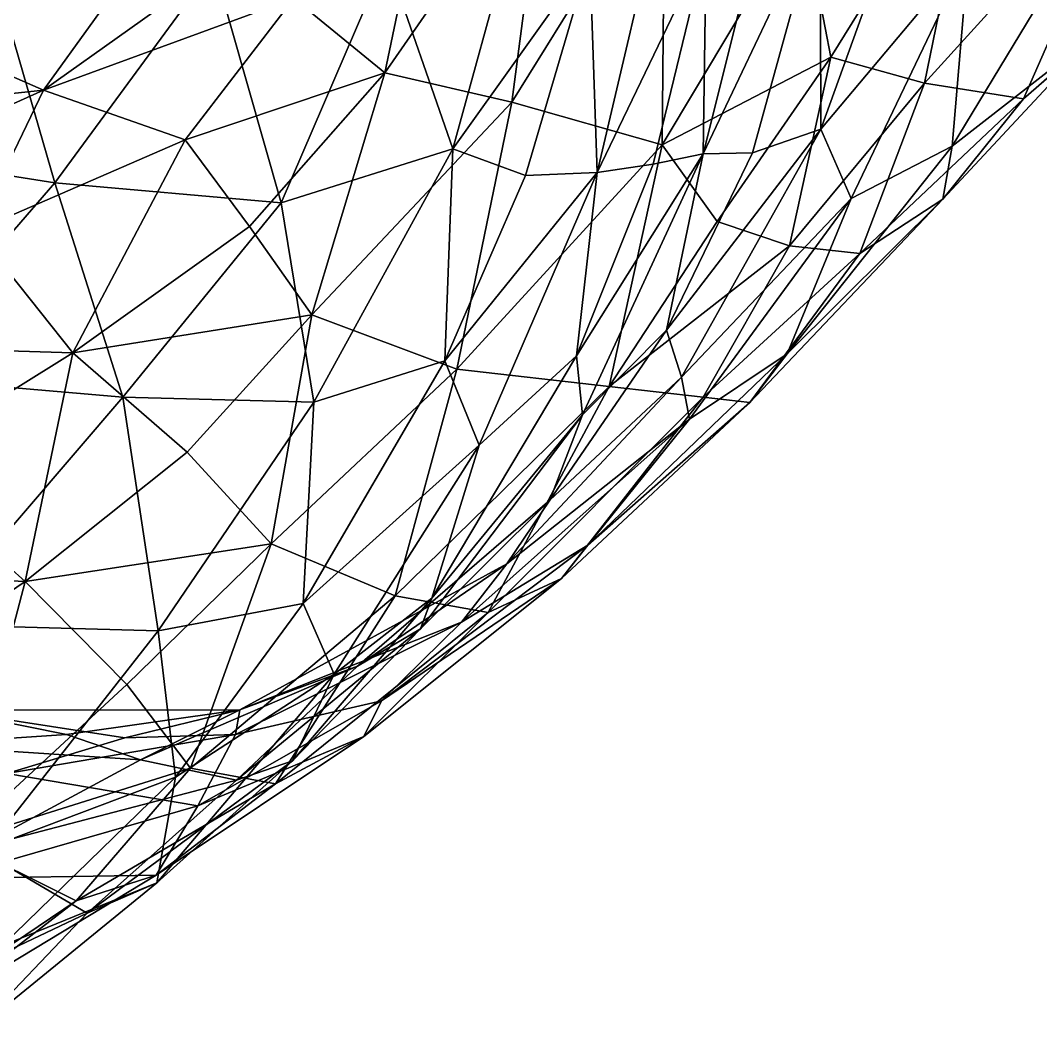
# Model space of a CAD drawing. Extents: x 373697 to 374058, y 6959904 to 6960301.
# Drawn here: x 373948.75 to 373967.98, y 6960176.53 to 6960195.7 of the extents above; entities that cross this region are included whole.
import ezdxf

# ---------------------------------------------------------------- set-up
doc = ezdxf.new("R2010")
doc.units = 0
doc.layers.add('Bht_Fk', color=7, linetype='CONTINUOUS')

msp = doc.modelspace()

# ---------------------------------------------------------------- linework, layer by layer
at = {"layer": 'Bht_Fk'}
for points in [[(373956.609, 6960199.464, 90.358), (373955.62, 6960194.709, 88.312), (373953.902, 6960196.116, 89.403)], [(373955.62, 6960194.709, 88.312), (373956.609, 6960199.464, 90.358), (373958.657, 6960199.091, 89.336)], [(373966.81, 6960199.489, 87.589), (373964.027, 6960195.002, 86.671), (373963.489, 6960197.772, 87.627)], [(373964.027, 6960195.002, 86.671), (373966.81, 6960199.489, 87.589), (373965.787, 6960194.512, 86.031)], [(373965.787, 6960194.512, 86.031), (373966.81, 6960199.489, 87.589), (373969.66, 6960198.777, 87.359)], [(373955.62, 6960194.709, 88.312), (373958.657, 6960199.091, 89.336), (373958.013, 6960194.154, 87.658)], [(373958.013, 6960194.154, 87.658), (373958.657, 6960199.091, 89.336), (373960.896, 6960198.795, 88.491)], [(373960.845, 6960193.352, 86.776), (373958.013, 6960194.154, 87.658), (373960.896, 6960198.795, 88.491)], [(373963.489, 6960197.772, 87.627), (373960.845, 6960193.352, 86.776), (373960.896, 6960198.795, 88.491)], [(373967.653, 6960194.219, 84.877), (373965.787, 6960194.512, 86.031), (373969.66, 6960198.777, 87.359)], [(373967.653, 6960194.219, 84.877), (373969.66, 6960198.777, 87.359), (373971.632, 6960197.676, 86.252)], [(373959.619, 6960192.827, 69.239), (373960.907, 6960198.311, 69.752), (373959.485, 6960196.892, 67.643)], [(373960.907, 6960198.311, 69.752), (373959.619, 6960192.827, 69.239), (373961.677, 6960197.101, 71.61)], [(373963.837, 6960193.644, 77.222), (373965.569, 6960198.448, 78.14), (373963.821, 6960197.826, 75.658)], [(373965.569, 6960198.448, 78.14), (373963.837, 6960193.644, 77.222), (373966.619, 6960196.96, 79.814)], [(373966.308, 6960193.323, 81.322), (373969.071, 6960195.475, 83.862), (373969.112, 6960197.952, 82.251)], [(373966.619, 6960196.96, 79.814), (373966.308, 6960193.323, 81.322), (373969.112, 6960197.952, 82.251)], [(373964.027, 6960195.002, 86.671), (373960.845, 6960193.352, 86.776), (373963.489, 6960197.772, 87.627)], [(373961.618, 6960193.178, 73.216), (373962.551, 6960193.198, 75.164), (373963.821, 6960197.826, 75.658)], [(373962.71, 6960197.554, 73.633), (373961.618, 6960193.178, 73.216), (373963.821, 6960197.826, 75.658)], [(373962.551, 6960193.198, 75.164), (373963.837, 6960193.644, 77.222), (373963.821, 6960197.826, 75.658)], [(373961.618, 6960193.178, 73.216), (373962.71, 6960197.554, 73.633), (373961.677, 6960197.101, 71.61)], [(373969.071, 6960195.475, 83.862), (373967.653, 6960194.219, 84.877), (373971.632, 6960197.676, 86.252)], [(373949.394, 6960197.266, 92.197), (373947.124, 6960195.277, 89.31), (373945.795, 6960195.916, 90.779)], [(373951.107, 6960197.052, 90.99), (373947.124, 6960195.277, 89.31), (373949.394, 6960197.266, 92.197)], [(373956.898, 6960193.275, 65.325), (373957.963, 6960197.136, 65.492), (373955.648, 6960196.873, 63.107)], [(373956.898, 6960193.275, 65.325), (373959.485, 6960196.892, 67.643), (373957.963, 6960197.136, 65.492)], [(373949.398, 6960192.636, 59.509), (373948.107, 6960197.097, 57.46), (373945.056, 6960193.319, 56.938)], [(373949.185, 6960194.383, 88.348), (373947.124, 6960195.277, 89.31), (373951.107, 6960197.052, 90.99)], [(373948.107, 6960197.097, 57.46), (373949.398, 6960192.636, 59.509), (373952.396, 6960196.715, 60.408)], [(373952.44, 6960196.698, 90.173), (373949.185, 6960194.383, 88.348), (373951.107, 6960197.052, 90.99)], [(373959.619, 6960192.827, 69.239), (373960.677, 6960192.983, 71.237), (373961.677, 6960197.101, 71.61)], [(373960.677, 6960192.983, 71.237), (373961.618, 6960193.178, 73.216), (373961.677, 6960197.101, 71.61)], [(373963.837, 6960193.644, 77.222), (373964.41, 6960192.338, 79.059), (373966.619, 6960196.96, 79.814)], [(373964.41, 6960192.338, 79.059), (373966.308, 6960193.323, 81.322), (373966.619, 6960196.96, 79.814)], [(373955.648, 6960196.873, 63.107), (373952.396, 6960196.715, 60.408), (373953.667, 6960192.255, 62.596)], [(373956.898, 6960193.275, 65.325), (373955.648, 6960196.873, 63.107), (373953.667, 6960192.255, 62.596)], [(373956.898, 6960193.275, 65.325), (373958.272, 6960192.775, 67.157), (373959.485, 6960196.892, 67.643)], [(373958.272, 6960192.775, 67.157), (373959.619, 6960192.827, 69.239), (373959.485, 6960196.892, 67.643)], [(373949.185, 6960194.383, 88.348), (373952.44, 6960196.698, 90.173), (373953.902, 6960196.116, 89.403)], [(373952.396, 6960196.715, 60.408), (373949.398, 6960192.636, 59.509), (373953.667, 6960192.255, 62.596)], [(373951.859, 6960193.443, 87.776), (373949.185, 6960194.383, 88.348), (373953.902, 6960196.116, 89.403)], [(373955.62, 6960194.709, 88.312), (373951.859, 6960193.443, 87.776), (373953.902, 6960196.116, 89.403)], [(373966.137, 6960192.329, 83.217), (373967.653, 6960194.219, 84.877), (373969.071, 6960195.475, 83.862)], [(373966.308, 6960193.323, 81.322), (373966.137, 6960192.329, 83.217), (373969.071, 6960195.475, 83.862)], [(373943.447, 6960193.773, 86.583), (373947.124, 6960195.277, 89.31), (373949.185, 6960194.383, 88.348)], [(373964.027, 6960195.002, 86.671), (373961.881, 6960191.904, 85.875), (373960.845, 6960193.352, 86.776)], [(373963.248, 6960191.448, 85.098), (373961.881, 6960191.904, 85.875), (373964.027, 6960195.002, 86.671)], [(373963.248, 6960191.448, 85.098), (373964.027, 6960195.002, 86.671), (373965.787, 6960194.512, 86.031)], [(373955.62, 6960194.709, 88.312), (373953.066, 6960191.814, 86.901), (373951.859, 6960193.443, 87.776)], [(373955.62, 6960194.709, 88.312), (373954.245, 6960190.148, 86.094), (373953.066, 6960191.814, 86.901)], [(373954.245, 6960190.148, 86.094), (373955.62, 6960194.709, 88.312), (373958.013, 6960194.154, 87.658)], [(373964.571, 6960191.301, 84.154), (373963.248, 6960191.448, 85.098), (373965.787, 6960194.512, 86.031)], [(373967.653, 6960194.219, 84.877), (373964.571, 6960191.301, 84.154), (373965.787, 6960194.512, 86.031)], [(373945.597, 6960192.771, 86.189), (373943.447, 6960193.773, 86.583), (373949.185, 6960194.383, 88.348)], [(373947.907, 6960191.728, 86.004), (373945.597, 6960192.771, 86.189), (373949.185, 6960194.383, 88.348)], [(373951.859, 6960193.443, 87.776), (373947.907, 6960191.728, 86.004), (373949.185, 6960194.383, 88.348)], [(373956.974, 6960189.122, 85.513), (373954.245, 6960190.148, 86.094), (373958.013, 6960194.154, 87.658)], [(373960.845, 6960193.352, 86.776), (373956.974, 6960189.122, 85.513), (373958.013, 6960194.154, 87.658)], [(373964.571, 6960191.301, 84.154), (373967.653, 6960194.219, 84.877), (373966.137, 6960192.329, 83.217)], [(373960.928, 6960189.855, 74.61), (373961.207, 6960188.971, 76.364), (373963.837, 6960193.644, 77.222)], [(373962.551, 6960193.198, 75.164), (373960.928, 6960189.855, 74.61), (373963.837, 6960193.644, 77.222)], [(373963.837, 6960193.644, 77.222), (373961.207, 6960188.971, 76.364), (373964.41, 6960192.338, 79.059)], [(373949.398, 6960192.636, 59.509), (373945.056, 6960193.319, 56.938), (373946.236, 6960188.977, 58.851)], [(373949.74, 6960189.428, 85.126), (373947.907, 6960191.728, 86.004), (373951.859, 6960193.443, 87.776)], [(373953.066, 6960191.814, 86.901), (373949.74, 6960189.428, 85.126), (373951.859, 6960193.443, 87.776)], [(373959.849, 6960188.795, 84.707), (373956.974, 6960189.122, 85.513), (373960.845, 6960193.352, 86.776)], [(373961.881, 6960191.904, 85.875), (373959.849, 6960188.795, 84.707), (373960.845, 6960193.352, 86.776)], [(373966.308, 6960193.323, 81.322), (373963.202, 6960189.41, 80.365), (373966.137, 6960192.329, 83.217)], [(373964.41, 6960192.338, 79.059), (373963.202, 6960189.41, 80.365), (373966.308, 6960193.323, 81.322)], [(373954.283, 6960188.499, 64.319), (373956.898, 6960193.275, 65.325), (373953.667, 6960192.255, 62.596)], [(373956.749, 6960189.282, 66.628), (373956.898, 6960193.275, 65.325), (373954.283, 6960188.499, 64.319)], [(373956.749, 6960189.282, 66.628), (373958.272, 6960192.775, 67.157), (373956.898, 6960193.275, 65.325)], [(373959.347, 6960188.264, 72.386), (373961.618, 6960193.178, 73.216), (373959.229, 6960189.377, 70.726)], [(373960.677, 6960192.983, 71.237), (373959.229, 6960189.377, 70.726), (373961.618, 6960193.178, 73.216)], [(373961.618, 6960193.178, 73.216), (373959.347, 6960188.264, 72.386), (373960.928, 6960189.855, 74.61)], [(373961.618, 6960193.178, 73.216), (373960.928, 6960189.855, 74.61), (373962.551, 6960193.198, 75.164)], [(373959.229, 6960189.377, 70.726), (373960.677, 6960192.983, 71.237), (373959.619, 6960192.827, 69.239)], [(373957.394, 6960187.691, 68.48), (373959.619, 6960192.827, 69.239), (373956.749, 6960189.282, 66.628)], [(373959.619, 6960192.827, 69.239), (373958.272, 6960192.775, 67.157), (373956.749, 6960189.282, 66.628)], [(373959.619, 6960192.827, 69.239), (373957.394, 6960187.691, 68.48), (373959.229, 6960189.377, 70.726)], [(373950.684, 6960188.592, 61.523), (373949.398, 6960192.636, 59.509), (373946.236, 6960188.977, 58.851)], [(373953.667, 6960192.255, 62.596), (373949.398, 6960192.636, 59.509), (373950.684, 6960188.592, 61.523)], [(373961.207, 6960188.971, 76.364), (373961.36, 6960188.179, 78.074), (373964.41, 6960192.338, 79.059)], [(373961.36, 6960188.179, 78.074), (373963.202, 6960189.41, 80.365), (373964.41, 6960192.338, 79.059)], [(373962.499, 6960188.493, 81.846), (373964.571, 6960191.301, 84.154), (373966.137, 6960192.329, 83.217)], [(373963.202, 6960189.41, 80.365), (373962.499, 6960188.493, 81.846), (373966.137, 6960192.329, 83.217)], [(373953.667, 6960192.255, 62.596), (373950.684, 6960188.592, 61.523), (373954.283, 6960188.499, 64.319)], [(373954.245, 6960190.148, 86.094), (373949.74, 6960189.428, 85.126), (373953.066, 6960191.814, 86.901)], [(373959.849, 6960188.795, 84.707), (373961.881, 6960191.904, 85.875), (373963.248, 6960191.448, 85.098)], [(373949.74, 6960189.428, 85.126), (373944.211, 6960189.598, 83.52), (373947.907, 6960191.728, 86.004)], [(373961.621, 6960188.598, 83.573), (373959.849, 6960188.795, 84.707), (373963.248, 6960191.448, 85.098)], [(373961.621, 6960188.598, 83.573), (373963.248, 6960191.448, 85.098), (373964.571, 6960191.301, 84.154)], [(373962.499, 6960188.493, 81.846), (373961.621, 6960188.598, 83.573), (373964.571, 6960191.301, 84.154)], [(373954.245, 6960190.148, 86.094), (373951.893, 6960187.56, 84.633), (373949.74, 6960189.428, 85.126)], [(373951.893, 6960187.56, 84.633), (373954.245, 6960190.148, 86.094), (373953.476, 6960185.828, 83.953)], [(373956.974, 6960189.122, 85.513), (373953.476, 6960185.828, 83.953), (373954.245, 6960190.148, 86.094)], [(373960.928, 6960189.855, 74.61), (373958.731, 6960186.653, 73.896), (373961.207, 6960188.971, 76.364)], [(373958.731, 6960186.653, 73.896), (373960.928, 6960189.855, 74.61), (373959.347, 6960188.264, 72.386)], [(373946.373, 6960187.331, 83.161), (373944.211, 6960189.598, 83.52), (373949.74, 6960189.428, 85.126)], [(373948.843, 6960185.12, 82.919), (373946.373, 6960187.331, 83.161), (373949.74, 6960189.428, 85.126)], [(373951.893, 6960187.56, 84.633), (373948.843, 6960185.12, 82.919), (373949.74, 6960189.428, 85.126)], [(373954.083, 6960184.708, 65.743), (373956.749, 6960189.282, 66.628), (373954.283, 6960188.499, 64.319)], [(373956.749, 6960189.282, 66.628), (373954.083, 6960184.708, 65.743), (373957.394, 6960187.691, 68.48)], [(373959.229, 6960189.377, 70.726), (373956.508, 6960184.81, 69.825), (373959.347, 6960188.264, 72.386)], [(373957.394, 6960187.691, 68.48), (373956.508, 6960184.81, 69.825), (373959.229, 6960189.377, 70.726)], [(373962.499, 6960188.493, 81.846), (373963.202, 6960189.41, 80.365), (373959.446, 6960185.806, 78.892)], [(373961.36, 6960188.179, 78.074), (373959.446, 6960185.806, 78.892), (373963.202, 6960189.41, 80.365)], [(373953.476, 6960185.828, 83.953), (373956.974, 6960189.122, 85.513), (373955.815, 6960184.848, 83.191)], [(373956.974, 6960189.122, 85.513), (373959.849, 6960188.795, 84.707), (373955.815, 6960184.848, 83.191)], [(373950.684, 6960188.592, 61.523), (373946.236, 6960188.977, 58.851), (373947.009, 6960184.312, 60.534)], [(373961.207, 6960188.971, 76.364), (373957.916, 6960185.455, 75.351), (373961.36, 6960188.179, 78.074)], [(373958.731, 6960186.653, 73.896), (373957.916, 6960185.455, 75.351), (373961.207, 6960188.971, 76.364)], [(373955.815, 6960184.848, 83.191), (373959.849, 6960188.795, 84.707), (373957.564, 6960184.536, 81.969)], [(373959.849, 6960188.795, 84.707), (373961.621, 6960188.598, 83.573), (373957.564, 6960184.536, 81.969)], [(373951.345, 6960184.192, 63.418), (373950.684, 6960188.592, 61.523), (373947.009, 6960184.312, 60.534)], [(373951.345, 6960184.192, 63.418), (373954.283, 6960188.499, 64.319), (373950.684, 6960188.592, 61.523)], [(373954.083, 6960184.708, 65.743), (373954.283, 6960188.499, 64.319), (373951.345, 6960184.192, 63.418)], [(373961.621, 6960188.598, 83.573), (373958.951, 6960185.179, 80.779), (373957.564, 6960184.536, 81.969)], [(373962.499, 6960188.493, 81.846), (373958.951, 6960185.179, 80.779), (373961.621, 6960188.598, 83.573)], [(373959.446, 6960185.806, 78.892), (373958.951, 6960185.179, 80.779), (373962.499, 6960188.493, 81.846)], [(373956.292, 6960184.231, 71.444), (373959.347, 6960188.264, 72.386), (373956.508, 6960184.81, 69.825)], [(373959.347, 6960188.264, 72.386), (373956.292, 6960184.231, 71.444), (373958.731, 6960186.653, 73.896)], [(373957.062, 6960184.355, 76.732), (373959.446, 6960185.806, 78.892), (373961.36, 6960188.179, 78.074)], [(373957.062, 6960184.355, 76.732), (373961.36, 6960188.179, 78.074), (373957.916, 6960185.455, 75.351)], [(373951.893, 6960187.56, 84.633), (373953.476, 6960185.828, 83.953), (373948.843, 6960185.12, 82.919)], [(373957.394, 6960187.691, 68.48), (373954.083, 6960184.708, 65.743), (373954.667, 6960183.373, 67.572)], [(373956.508, 6960184.81, 69.825), (373957.394, 6960187.691, 68.48), (373954.667, 6960183.373, 67.572)], [(373948.843, 6960185.12, 82.919), (373943.03, 6960185.397, 81.217), (373946.373, 6960187.331, 83.161)], [(373958.731, 6960186.653, 73.896), (373956.292, 6960184.231, 71.444), (373955.101, 6960183.524, 72.867)], [(373957.916, 6960185.455, 75.351), (373958.731, 6960186.653, 73.896), (373955.101, 6960183.524, 72.867)], [(373948.843, 6960185.12, 82.919), (373953.476, 6960185.828, 83.953), (373950.754, 6960183.178, 82.421)], [(373950.754, 6960183.178, 82.421), (373953.476, 6960185.828, 83.953), (373951.956, 6960181.603, 81.525)], [(373955.815, 6960184.848, 83.191), (373951.956, 6960181.603, 81.525), (373953.476, 6960185.828, 83.953)], [(373955.557, 6960182.874, 77.966), (373958.951, 6960185.179, 80.779), (373959.446, 6960185.806, 78.892)], [(373957.062, 6960184.355, 76.732), (373955.557, 6960182.874, 77.966), (373959.446, 6960185.806, 78.892)], [(373952.884, 6960182.703, 73.795), (373957.916, 6960185.455, 75.351), (373955.101, 6960183.524, 72.867)], [(373957.916, 6960185.455, 75.351), (373952.884, 6960182.703, 73.795), (373957.062, 6960184.355, 76.732)], [(373943.03, 6960185.397, 81.217), (373948.843, 6960185.12, 82.919), (373945.299, 6960182.712, 81.052)], [(373945.299, 6960182.712, 81.052), (373948.843, 6960185.12, 82.919), (373947.553, 6960180.223, 80.611)], [(373948.843, 6960185.12, 82.919), (373950.754, 6960183.178, 82.421), (373947.553, 6960180.223, 80.611)], [(373955.226, 6960182.202, 79.543), (373958.951, 6960185.179, 80.779), (373955.557, 6960182.874, 77.966)], [(373958.951, 6960185.179, 80.779), (373955.226, 6960182.202, 79.543), (373957.564, 6960184.536, 81.969)], [(373955.815, 6960184.848, 83.191), (373953.559, 6960181.305, 80.568), (373951.956, 6960181.603, 81.525)], [(373955.815, 6960184.848, 83.191), (373957.564, 6960184.536, 81.969), (373953.559, 6960181.305, 80.568)], [(373954.083, 6960184.708, 65.743), (373951.345, 6960184.192, 63.418), (373951.673, 6960181.432, 64.965)], [(373954.083, 6960184.708, 65.743), (373951.673, 6960181.432, 64.965), (373954.667, 6960183.373, 67.572)], [(373956.292, 6960184.231, 71.444), (373956.508, 6960184.81, 69.825), (373953.876, 6960181.743, 68.99)], [(373954.667, 6960183.373, 67.572), (373953.876, 6960181.743, 68.99), (373956.508, 6960184.81, 69.825)], [(373957.564, 6960184.536, 81.969), (373955.226, 6960182.202, 79.543), (373953.559, 6960181.305, 80.568)], [(373948.136, 6960180.105, 62.539), (373951.345, 6960184.192, 63.418), (373947.009, 6960184.312, 60.534)], [(373955.557, 6960182.874, 77.966), (373957.062, 6960184.355, 76.732), (373952.803, 6960182.24, 75.465)], [(373957.062, 6960184.355, 76.732), (373952.884, 6960182.703, 73.795), (373952.803, 6960182.24, 75.465)], [(373951.673, 6960181.432, 64.965), (373951.345, 6960184.192, 63.418), (373948.136, 6960180.105, 62.539)], [(373952.821, 6960181.378, 70.056), (373956.292, 6960184.231, 71.444), (373953.876, 6960181.743, 68.99)], [(373956.292, 6960184.231, 71.444), (373952.821, 6960181.378, 70.056), (373955.101, 6960183.524, 72.867)], [(373955.101, 6960183.524, 72.867), (373952.821, 6960181.378, 70.056), (373951.017, 6960181.759, 71.224)], [(373952.884, 6960182.703, 73.795), (373955.101, 6960183.524, 72.867), (373951.017, 6960181.759, 71.224)], [(373953.876, 6960181.743, 68.99), (373954.667, 6960183.373, 67.572), (373951.321, 6960179.442, 66.501)], [(373954.667, 6960183.373, 67.572), (373951.673, 6960181.432, 64.965), (373951.321, 6960179.442, 66.501)], [(373950.754, 6960183.178, 82.421), (373951.956, 6960181.603, 81.525), (373947.553, 6960180.223, 80.611)], [(373955.557, 6960182.874, 77.966), (373952.094, 6960180.896, 77.023), (373955.226, 6960182.202, 79.543)], [(373952.803, 6960182.24, 75.465), (373952.094, 6960180.896, 77.023), (373955.557, 6960182.874, 77.966)], [(373949.62, 6960182.24, 72.009), (373946.689, 6960182.043, 69.942), (373947.338, 6960182.696, 72)], [(373950.72, 6960182.174, 73.962), (373952.884, 6960182.703, 73.795), (373947.338, 6960182.696, 72)], [(373952.884, 6960182.703, 73.795), (373949.62, 6960182.24, 72.009), (373947.338, 6960182.696, 72)], [(373947.338, 6960182.696, 72), (373948.494, 6960181.505, 74.12), (373950.72, 6960182.174, 73.962)], [(373951.017, 6960181.759, 71.224), (373949.62, 6960182.24, 72.009), (373952.884, 6960182.703, 73.795)], [(373952.884, 6960182.703, 73.795), (373950.72, 6960182.174, 73.962), (373952.803, 6960182.24, 75.465)], [(373949.62, 6960182.24, 72.009), (373951.017, 6960181.759, 71.224), (373946.689, 6960182.043, 69.942)], [(373952.094, 6960180.896, 77.023), (373952.803, 6960182.24, 75.465), (373948.494, 6960181.505, 74.12)], [(373952.803, 6960182.24, 75.465), (373950.72, 6960182.174, 73.962), (373948.494, 6960181.505, 74.12)], [(373955.226, 6960182.202, 79.543), (373952.094, 6960180.896, 77.023), (373951.308, 6960179.587, 78.483)], [(373953.559, 6960181.305, 80.568), (373955.226, 6960182.202, 79.543), (373951.308, 6960179.587, 78.483)], [(373946.689, 6960182.043, 69.942), (373951.017, 6960181.759, 71.224), (373947.916, 6960180.096, 68.867)], [(373951.017, 6960181.759, 71.224), (373952.821, 6960181.378, 70.056), (373947.916, 6960180.096, 68.867)], [(373947.553, 6960180.223, 80.611), (373951.956, 6960181.603, 81.525), (373949.802, 6960179.104, 79.861)], [(373949.802, 6960179.104, 79.861), (373951.956, 6960181.603, 81.525), (373953.559, 6960181.305, 80.568)], [(373952.821, 6960181.378, 70.056), (373953.876, 6960181.743, 68.99), (373950.008, 6960178.872, 67.835)], [(373953.876, 6960181.743, 68.99), (373951.321, 6960179.442, 66.501), (373950.008, 6960178.872, 67.835)], [(373952.094, 6960180.896, 77.023), (373948.494, 6960181.505, 74.12), (373947.337, 6960179.523, 75.113)], [(373947.916, 6960180.096, 68.867), (373952.821, 6960181.378, 70.056), (373950.008, 6960178.872, 67.835)], [(373951.673, 6960181.432, 64.965), (373948.136, 6960180.105, 62.539), (373948.409, 6960178.255, 63.7)], [(373951.321, 6960179.442, 66.501), (373951.673, 6960181.432, 64.965), (373948.409, 6960178.255, 63.7)], [(373951.308, 6960179.587, 78.483), (373949.802, 6960179.104, 79.861), (373953.559, 6960181.305, 80.568)], [(373951.308, 6960179.587, 78.483), (373952.094, 6960180.896, 77.023), (373947.337, 6960179.523, 75.113)], [(373949.802, 6960179.104, 79.861), (373945.985, 6960176.526, 78.326), (373947.553, 6960180.223, 80.611)], [(373947.916, 6960180.096, 68.867), (373950.008, 6960178.872, 67.835), (373946.029, 6960176.979, 66.338)], [(373951.308, 6960179.587, 78.483), (373947.337, 6960179.523, 75.113), (373947.232, 6960177.124, 77.094)], [(373951.308, 6960179.587, 78.483), (373947.232, 6960177.124, 77.094), (373949.802, 6960179.104, 79.861)], [(373950.008, 6960178.872, 67.835), (373951.321, 6960179.442, 66.501), (373947.873, 6960176.633, 65.115)], [(373951.321, 6960179.442, 66.501), (373948.409, 6960178.255, 63.7), (373947.873, 6960176.633, 65.115)], [(373949.802, 6960179.104, 79.861), (373947.232, 6960177.124, 77.094), (373945.985, 6960176.526, 78.326)], [(373947.873, 6960176.633, 65.115), (373946.029, 6960176.979, 66.338), (373950.008, 6960178.872, 67.835)]]:
    msp.add_3dface(points, dxfattribs=at)

doc.saveas('drawing.dxf')
